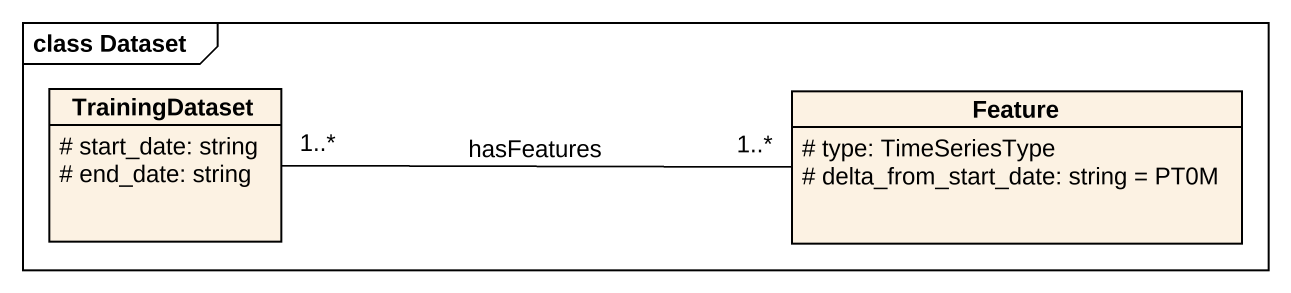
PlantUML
@startuml
mainframe class Dataset
hide circle
hide empty members
skinparam classAttributeIconSize 0
class TrainingDataset {
  # start_date: string
  # end_date: string
}
class Feature {
  # type: TimeSeriesType
  # delta_from_start_date: string = PT0M
}
TrainingDataset "1..*" -right- "1..*" Feature : hasFeatures
@enduml
